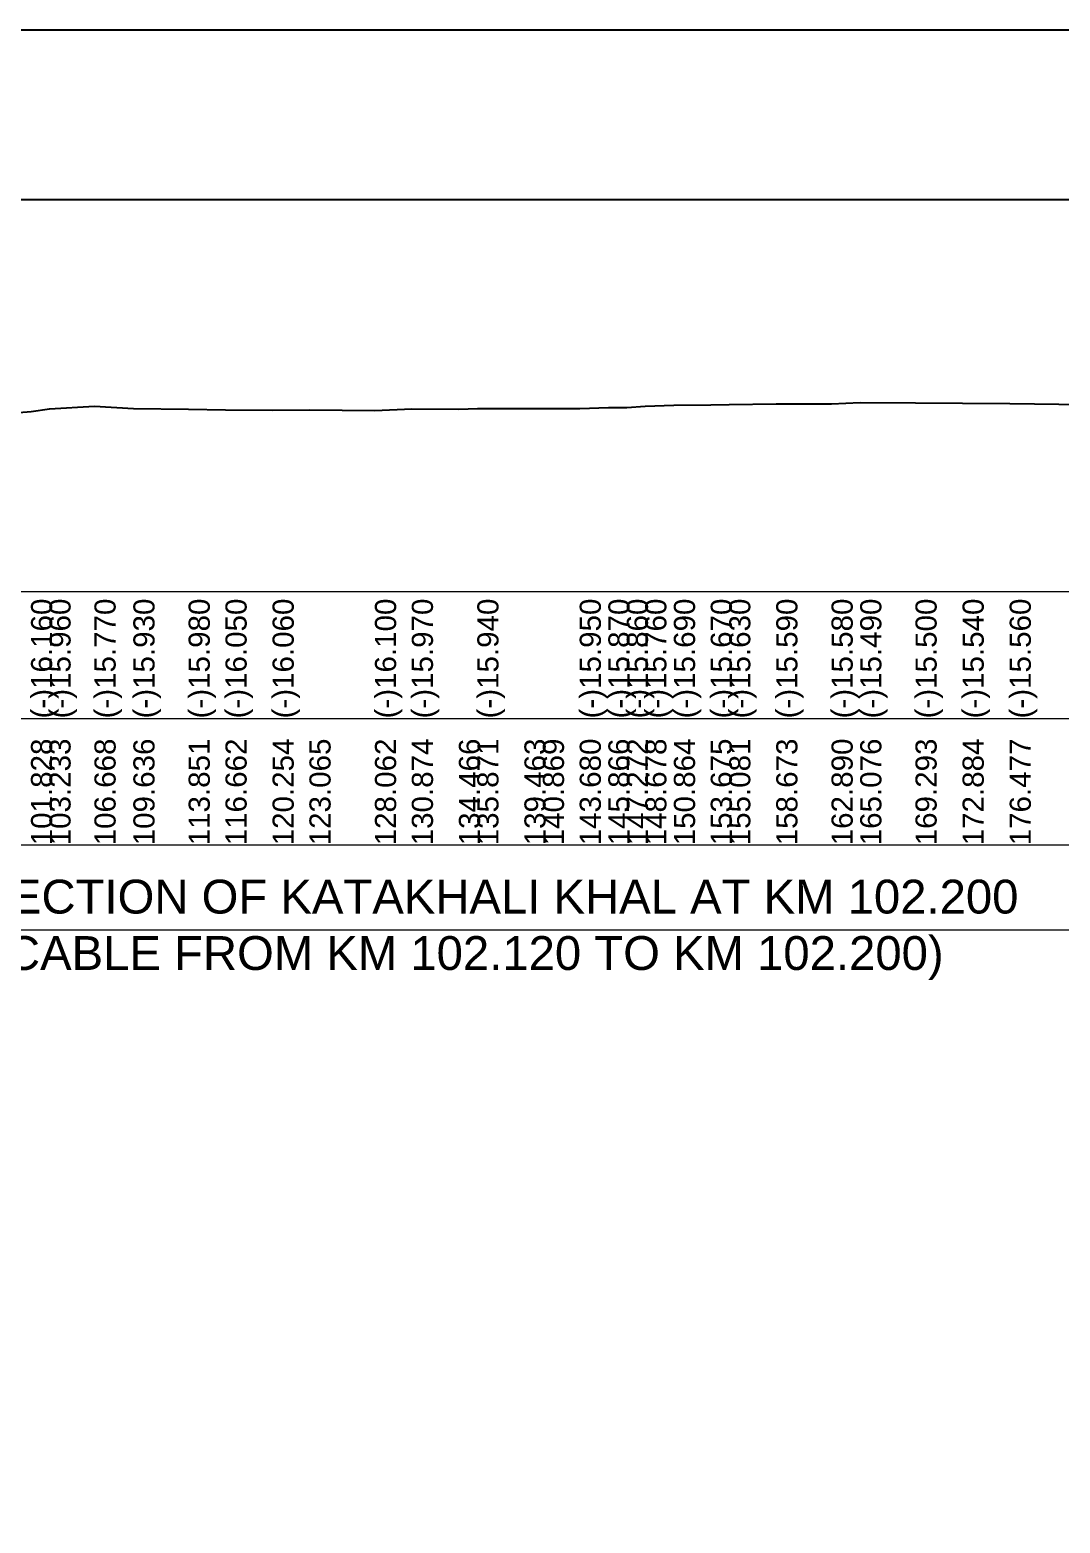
# Model space of a CAD drawing. Header units: inches. Extents: x 89000 to 845000, y -7071 to 18.
# Drawn here: x 254154 to 256590, y -3531 to 0 of the extents above; entities that cross this region are included whole.
import ezdxf

# ---------------------------------------------------------------- set-up
doc = ezdxf.new("R2010")
doc.units = ezdxf.units.IN
doc.header["$LTSCALE"] = 7
doc.header["$MEASUREMENT"] = 0
for name, color, linetype, lineweight in [('Cross section Data Border', 7, 'Continuous', 9), ('Cross Section Labels', 7, 'Continuous', 9), ('Existing_Bed_Level for Xsection', 7, 'Continuous', 25), ('Long Section Labels', 7, 'Continuous', 9)]:
    doc.layers.add(name, color=color, linetype=linetype, lineweight=lineweight)
doc.styles.get("Standard").update_dxf_attribs({"font": 'arial.ttf'})
doc.dimstyles.get("Standard").update_dxf_attribs({"dimtxt": 0.18, "dimasz": 0.18, "dimexe": 0.18, "dimexo": 0.0625, "dimgap": 0.09, "dimtad": 0, "dimtih": 1, "dimtoh": 1, "dimdec": 4, "dimzin": 0, "dimdsep": 46, "dimtxsty": 'Standard', "dimcen": 0.09, "dimadec": 0, "dimazin": 0, "dimtfac": 1, "dimtdec": 4, "dimtofl": 0, "dimtmove": 0, "dimatfit": 3, "dimfxl": 1, "dimtolj": 1, "dimtzin": 0, "dimarcsym": 0})

msp = doc.modelspace()

# ---------------------------------------------------------------- linework, layer by layer
msp.add_lwpolyline([(250000, 0), (260000, 0), (260000, -7071), (250000, -7071)], close=True)
at = {"layer": 'Cross section Data Border'}
msp.add_lwpolyline([(250100, -1328.06), (259127.02485, -1328.06), (259127.02485, -1928.06), (250100, -1928.06)], close=True, dxfattribs=at)
msp.add_lwpolyline([(250100, -1628.06), (259127.02485, -1628.06)], dxfattribs=at)
at = {"layer": 'Cross Section Labels'}
msp.add_lwpolyline([(252853.51243, -2128.06), (255013.51243, -2128.06), (257173.51243, -2128.06)], dxfattribs=at)
at = {"layer": 'Existing_Bed_Level for Xsection'}
for points in [[(251000, -401.06), (259027.02485, -401.06)], [(254088.81984, -907.91), (254156.67689, -902.02), (254200.21515, -895.82), (254306.69896, -889.93), (254398.70858, -894.89), (254529.37417, -896.44), (254616.51904, -898.61), (254727.87084, -898.92), (254815.01573, -898.61), (254969.93703, -900.16), (255057.09354, -896.13), (255168.43388, -896.44), (255212.00914, -895.2), (255323.36096, -894.89), (255366.93073, -894.89), (255454.08621, -895.51), (255521.85769, -893.03), (255565.42758, -892.72), (255609.0026, -889.62), (255676.7895, -887.45), (255763.92443, -886.83), (255807.49935, -885.59), (255918.85119, -884.35), (256049.57553, -884.04), (256117.34795, -881.25), (256248.07203, -881.56), (256359.41499, -882.8), (256470.77545, -883.42), (256645.0651, -885.59)]]:
    msp.add_lwpolyline(points, dxfattribs=at)

# ---------------------------------------------------------------- texts
at = {"layer": 'Cross Section Labels', "insert": (255013.51243, -2128.06), "char_height": 80, "attachment_point": 5}
msp.add_mtext('TYPICAL SECTION OF KATAKHALI KHAL AT KM 102.200^J( APPLICABLE FROM KM 102.120 TO KM 102.200)', dxfattribs=at)
at = {"layer": 'Long Section Labels', "char_height": 50, "attachment_point": 1, "rotation": 90}
for s, insert in [('(-)16.160', (254156.67689, -1628.06)), ('(-)15.960', (254200.21515, -1628.06)), ('(-)15.960', (254200.21515, -1628.06)), ('(-)15.770', (254306.69896, -1628.06)), ('(-)15.930', (254398.70858, -1628.06)), ('(-)15.930', (254398.70858, -1628.06)), ('(-)15.930', (254398.70858, -1628.06)), ('(-)15.980', (254529.37417, -1628.06)), ('(-)15.980', (254529.37417, -1628.06)), ('(-)16.050', (254616.51904, -1628.06)), ('(-)16.050', (254616.51904, -1628.06)), ('(-)16.050', (254616.51904, -1628.06)), ('(-)16.060', (254727.87084, -1628.06)), ('(-)16.100', (254969.93703, -1628.06)), ('(-)16.100', (254969.93703, -1628.06)), ('(-)15.970', (255057.09354, -1628.06)), ('(-)15.940', (255212.00914, -1628.06)), ('(-)15.950', (255454.08621, -1628.06)), ('(-)15.870', (255521.85769, -1628.06)), ('(-)15.860', (255565.42758, -1628.06)), ('(-)15.760', (255609.0026, -1628.06)), ('(-)15.690', (255676.7895, -1628.06)), ('(-)15.670', (255763.92443, -1628.06)), ('(-)15.630', (255807.49935, -1628.06)), ('(-)15.630', (255807.49935, -1628.06)), ('(-)15.590', (255918.85119, -1628.06)), ('(-)15.580', (256049.57553, -1628.06)), ('(-)15.490', (256117.34795, -1628.06)), ('(-)15.500', (256248.07203, -1628.06)), ('(-)15.540', (256359.41499, -1628.06)), ('(-)15.560', (256470.77545, -1628.06)), ('101.828', (254156.67689, -1928.06)), ('103.233', (254200.21515, -1928.06)), ('106.668', (254306.69896, -1928.06)), ('109.636', (254398.70858, -1928.06)), ('113.851', (254529.37417, -1928.06)), ('116.662', (254616.51904, -1928.06)), ('120.254', (254727.87084, -1928.06)), ('123.065', (254815.01573, -1928.06)), ('128.062', (254969.93703, -1928.06)), ('130.874', (255057.09354, -1928.06)), ('134.466', (255168.43388, -1928.06)), ('135.871', (255212.00914, -1928.06)), ('139.463', (255323.36096, -1928.06)), ('140.869', (255366.93073, -1928.06)), ('143.680', (255454.08621, -1928.06)), ('145.866', (255521.85769, -1928.06)), ('147.272', (255565.42758, -1928.06)), ('148.678', (255609.0026, -1928.06)), ('150.864', (255676.7895, -1928.06)), ('153.675', (255763.92443, -1928.06)), ('155.081', (255807.49935, -1928.06)), ('158.673', (255918.85119, -1928.06)), ('162.890', (256049.57553, -1928.06)), ('165.076', (256117.34795, -1928.06)), ('169.293', (256248.07203, -1928.06)), ('172.884', (256359.41499, -1928.06)), ('176.477', (256470.77545, -1928.06))]:
    msp.add_mtext(s, dxfattribs=dict(at, insert=insert))

# ---------------------------------------------------------------- leaders
at = {"layer": 'Cross Section Labels', "annotation_type": 0, "has_hookline": 1, "hookline_direction": 0}
for points, text_width in [([(252344.38457, -518.90394), (252344.38457, -308.06), (252644.29457, -308.06)], 2510.77763), ([(252654.57023, -729.46107), (252654.57023, -370.06), (252954.48023, -370.06)], 2345.7367)]:
    msp.add_leader(points, dimstyle='Standard', override={"dimasz": 72}, dxfattribs=dict(at, text_width=text_width))

doc.saveas('drawing.dxf')
